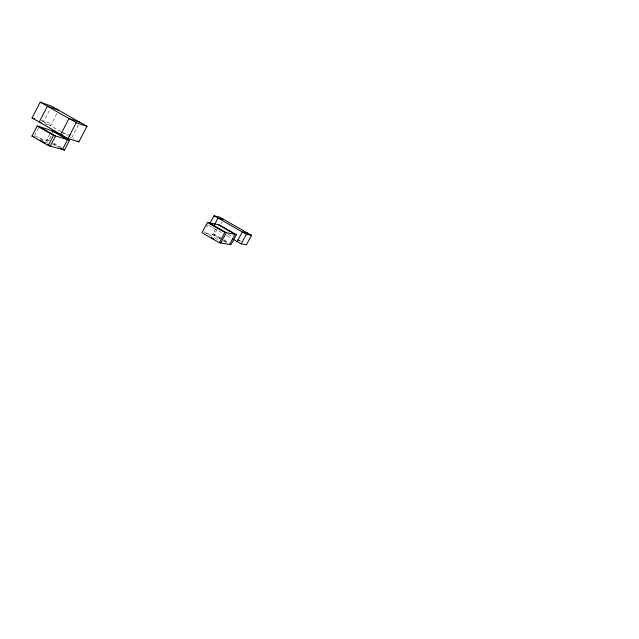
<?xml version="1.0" encoding="UTF-8"?>
<svg xmlns="http://www.w3.org/2000/svg" width="639" height="639" viewBox="0 0 639 639"><rect width="100%" height="100%" fill="white"/><g stroke="black" fill="none" stroke-linecap="round" stroke-linejoin="round"><path stroke-width="0.48" stroke-dasharray="3.19 2.4" d="M34.65 135.588L38.715 127.776M41.775 121.075L43.532 121.65L49.786 109.62M56.847 113.574L50.553 125.667L43.939 123.543M49.722 134.166L46.495 140.356L49.011 141.81M51.064 136.051L48.516 140.947L37.893 137.832M78.533 124.821L71.744 137.808L69.915 137.241M206.709 227.077L207.987 224.688M212.915 227.628L213.482 226.565M215.551 229.225L212.627 234.657L220.247 239.05M206.253 233.483L214.105 234.928L217.236 229.113M221.238 223.642L222.116 222.021M238.587 240.639L241.222 241.119M62.718 132.696L72.758 135.867M41.184 120.364L51.559 123.734M43.532 121.65L60.729 131.498M61.576 131.985L67.51 135.38M68.357 135.867L74.116 139.166M51.048 131.618L53.564 133.064M227.883 234.146L232.157 236.598M237.277 239.537L239.841 241.015M208.897 225.319L222.428 233.091M226.757 235.583L231.078 238.067M213.226 233.547L220.846 237.94M224.233 239.889L228.466 242.325M214.105 234.928L222.548 239.793M223.386 240.28L227.612 242.708M47.062 139.262L49.578 140.716M53.78 143.136L62.175 147.968M223.634 240.999L227.021 242.956M53.532 143.847L60.226 147.705M52.366 143.743L58.245 147.13M204.137 231.845L213.642 237.325M214.504 237.828L218.826 240.32M35.504 136.083L48.332 143.487"/><path stroke-width="0.96" d="M32.07 117.927L40.249 102.16L51.567 106.186L86.992 126.33L78.853 141.882L67.998 138.527L32.07 117.927L34.722 118.79M31.95 136.083L37.19 126.003L53.62 131.155L69.547 140.292L64.411 150.109L48.244 145.492L31.95 136.083L34.075 136.706M48.244 145.492L53.516 135.38L69.547 140.292M67.998 138.527L76.289 122.664L86.992 126.33M207.491 222.436L201.972 232.7L219.305 242.7L230.983 244.657L236.39 234.665L219.481 224.96L207.491 222.436L224.864 232.412L236.39 234.665M209.832 223.586L214.025 215.798L219.584 217.076L251.534 235.344L246.414 244.785L241.199 243.882L232.812 239.058M214.369 224.92L218.043 218.099L223.554 219.353M219.305 242.7L224.864 232.412M220.806 242.948L226.342 232.7L209.033 222.755M229.561 244.417L234.984 234.385L218.019 224.656M237.133 241.55L242.317 231.981L247.517 233.051M241.199 243.882L246.382 234.305L251.534 235.344M62.598 134.957L60.769 134.382L69.036 118.542L79.867 122.273M41.104 122.632L39.211 122.025L47.414 106.234L58.612 110.188M40.249 102.16L76.289 122.664M214.025 215.798L246.382 234.305M77.271 140.971L78.853 141.882M51.615 130.524L67.59 139.693L62.438 149.55L60.761 148.583M39.291 126.658L55.569 136.011L50.313 146.083L47.749 144.606M37.19 126.003L53.516 135.38M62.742 149.151L64.411 150.109M211.301 237.468L213.897 238.962M40.057 140.157L45.185 143.12"/></g></svg>
